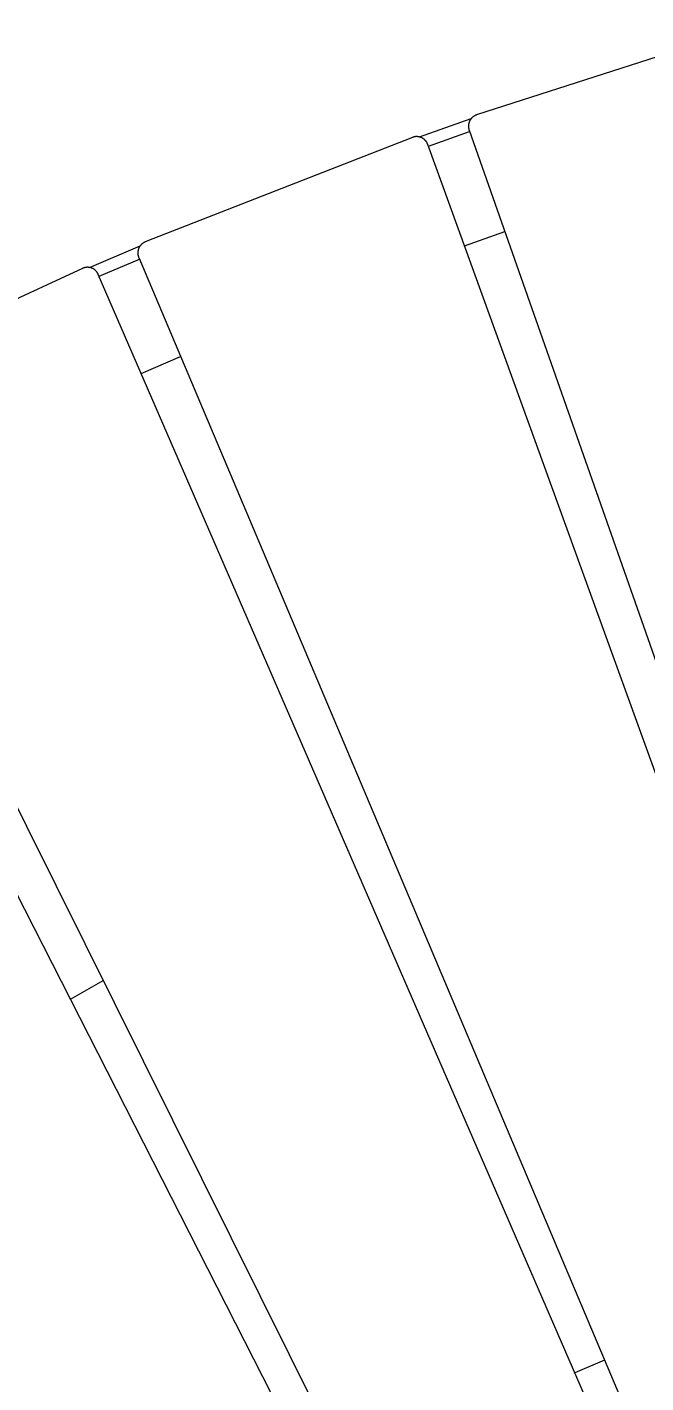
# Model space of a CAD drawing. Header units: millimetres. Extents: x -427 to 4679, y -324 to 2971.
# Drawn here: x 5.5 to 215.5, y 1084.9 to 1545.5 of the extents above; entities that cross this region are included whole.
import ezdxf

# ---------------------------------------------------------------- set-up
doc = ezdxf.new("R2010")
doc.units = ezdxf.units.MM
doc.layers.add('ZANO_R', color=7, linetype='Continuous', lineweight=0)
doc.layers.add('ZANO_W', color=1, linetype='Continuous', lineweight=0)
doc.styles.add('Arial', font='arial.ttf')
doc.styles.get("Standard").update_dxf_attribs({"font": 'ARIALUNI.TTF'})
doc.dimstyles.new('pl i ang', dxfattribs={"dimtxt": 50, "dimasz": 50, "dimexe": 1.25, "dimexo": 0.625, "dimgap": 10, "dimtad": 1, "dimtoh": 1, "dimtxsty": 'Standard', "dimcen": 2.5, "dimclrd": 1, "dimclre": 1, "dimclrt": 1, "dimadec": 0, "dimazin": 0, "dimtfac": 1, "dimtmove": 0, "dimatfit": 3, "dimfxl": 1, "dimarcsym": 1})

# ---------------------------------------------------------------- blocks, each defined once
blk = doc.blocks.new('*D499')
at = {"layer": 'ZANO_W', "color": 1, "lineweight": -2}
for p, q in [((4.59, 946.46), (82.72, 811.08)), ((1591.69, 946.11), (1513.51, 810.76))]:
    blk.add_line(p, q, dxfattribs=at)
blk.add_arc((797.84, -428.18), 1440.79, 61.57819, 118.39674, dxfattribs=at)
at = {"layer": 'ZANO_W', "color": 1}
for points in [[(109.39, 845.07), (115.89, 833.43), (77.72, 819.74)], [(1480.35, 833.13), (1486.85, 844.77), (1518.51, 819.42)]]:
    blk.add_solid(points, dxfattribs=at)
at = {"layer": 'ZANO_W', "color": 1, "insert": (798.16, 1043.29), "char_height": 40, "attachment_point": 5, "rotation": 359.9875, "style": 'Arial'}
blk.add_mtext('60%%d', dxfattribs=at)
blk = doc.blocks.new('*D503')
at = {"layer": 'ZANO_W', "color": 1, "lineweight": -2}
for p, q in [((-204.73, 1345.22), (-371.65, 1248.9)), ((-343, 1219.25), (-158.07, 898.78)), ((20.18, 955.46), (-146.74, 859.14))]:
    blk.add_line(p, q, dxfattribs=at)
at = {"layer": 'ZANO_W', "color": 1}
for points in [[(-337.22, 1222.58), (-348.77, 1215.92), (-362.99, 1253.89)], [(-163.84, 895.45), (-152.29, 902.11), (-138.08, 864.13)]]:
    blk.add_solid(points, dxfattribs=at)
at = {"layer": 'ZANO_W', "color": 1, "insert": (-224.18, 1074.22), "char_height": 40, "attachment_point": 5, "rotation": 299.9875, "style": 'Arial'}
blk.add_mtext('450', dxfattribs=at)

msp = doc.modelspace()

# ---------------------------------------------------------------- linework, layer by layer
at = {"layer": 'ZANO_R'}
for p, q in [((250.72, 1545.48), (158.05, 1515.66)), ((157.07, 1515.19), (156.95, 1515.11)), ((157.18, 1515.26), (157.07, 1515.19)), ((157.3, 1515.33), (157.18, 1515.26)), ((157.42, 1515.4), (157.3, 1515.33)), ((157.54, 1515.46), (157.42, 1515.4)), ((157.66, 1515.52), (157.54, 1515.46)), ((157.79, 1515.57), (157.66, 1515.52)), ((157.92, 1515.62), (157.79, 1515.57)), ((158.05, 1515.66), (157.92, 1515.62)), ((138.62, 1508.18), (156.2, 1514.42)), ((138.62, 1508.18), (156.2, 1514.42)), ((155.28, 1512.11), (155.27, 1511.97)), ((155.27, 1511.97), (155.27, 1511.84)), ((155.27, 1511.84), (155.28, 1511.7)), ((155.29, 1512.25), (155.28, 1512.11)), ((155.28, 1511.7), (155.28, 1511.56)), ((155.28, 1511.56), (155.3, 1511.43)), ((155.31, 1512.38), (155.29, 1512.25)), ((155.3, 1511.43), (155.31, 1511.29)), ((155.33, 1512.52), (155.31, 1512.38)), ((155.31, 1511.29), (155.33, 1511.16)), ((155.35, 1512.65), (155.33, 1512.52)), ((155.33, 1511.16), (155.36, 1511.02)), ((155.38, 1512.78), (155.35, 1512.65)), ((155.36, 1511.02), (155.39, 1510.89)), ((155.42, 1512.92), (155.38, 1512.78)), ((155.39, 1510.89), (155.43, 1510.76)), ((155.46, 1513.05), (155.42, 1512.92)), ((155.43, 1510.76), (155.47, 1510.63)), ((155.5, 1513.18), (155.46, 1513.05)), ((155.5, 1510.53), (155.47, 1510.63)), ((155.55, 1513.31), (155.5, 1513.18)), ((155.6, 1513.43), (155.55, 1513.31)), ((155.65, 1513.56), (155.6, 1513.43)), ((155.71, 1513.68), (155.65, 1513.56)), ((155.78, 1513.8), (155.71, 1513.68)), ((155.85, 1513.92), (155.78, 1513.8)), ((155.92, 1514.03), (155.85, 1513.92)), ((156, 1514.15), (155.92, 1514.03)), ((156.08, 1514.26), (156, 1514.15)), ((156.16, 1514.37), (156.08, 1514.26)), ((156.25, 1514.47), (156.16, 1514.37)), ((156.34, 1514.57), (156.25, 1514.47)), ((156.43, 1514.67), (156.34, 1514.57)), ((156.53, 1514.77), (156.43, 1514.67)), ((156.63, 1514.86), (156.53, 1514.77)), ((156.74, 1514.95), (156.63, 1514.86)), ((156.84, 1515.03), (156.74, 1514.95)), ((156.95, 1515.11), (156.84, 1515.03)), ((136.23, 1508.01), (45.58, 1472.51)), ((136.36, 1508.06), (136.23, 1508.01)), ((136.49, 1508.1), (136.36, 1508.06)), ((136.62, 1508.14), (136.49, 1508.1)), ((136.75, 1508.17), (136.62, 1508.14)), ((136.88, 1508.2), (136.75, 1508.17)), ((137.02, 1508.23), (136.88, 1508.2)), ((137.15, 1508.25), (137.02, 1508.23)), ((137.29, 1508.27), (137.15, 1508.25)), ((137.42, 1508.28), (137.29, 1508.27)), ((137.56, 1508.28), (137.42, 1508.28)), ((137.7, 1508.29), (137.56, 1508.28)), ((137.83, 1508.28), (137.7, 1508.29)), ((137.97, 1508.28), (137.83, 1508.28)), ((138.11, 1508.26), (137.97, 1508.28)), ((138.24, 1508.25), (138.11, 1508.26)), ((138.38, 1508.23), (138.24, 1508.25)), ((138.51, 1508.2), (138.38, 1508.23)), ((138.64, 1508.17), (138.51, 1508.2)), ((138.78, 1508.13), (138.64, 1508.17)), ((138.91, 1508.1), (138.78, 1508.13)), ((139.04, 1508.05), (138.91, 1508.1)), ((139.16, 1508), (139.04, 1508.05)), ((139.29, 1507.95), (139.16, 1508)), ((139.41, 1507.89), (139.29, 1507.95)), ((139.54, 1507.83), (139.41, 1507.89)), ((139.66, 1507.77), (139.54, 1507.83)), ((139.77, 1507.7), (139.66, 1507.77)), ((139.89, 1507.62), (139.77, 1507.7)), ((140, 1507.55), (139.89, 1507.62)), ((140.11, 1507.47), (140, 1507.55)), ((140.22, 1507.38), (140.11, 1507.47)), ((140.32, 1507.29), (140.22, 1507.38)), ((140.42, 1507.2), (140.32, 1507.29)), ((140.52, 1507.11), (140.42, 1507.2)), ((140.62, 1507.01), (140.52, 1507.11)), ((140.71, 1506.91), (140.62, 1507.01)), ((140.8, 1506.8), (140.71, 1506.91)), ((140.88, 1506.69), (140.8, 1506.8)), ((140.96, 1506.58), (140.88, 1506.69)), ((141.04, 1506.47), (140.96, 1506.58)), ((141.11, 1506.36), (141.04, 1506.47)), ((141.18, 1506.24), (141.11, 1506.36)), ((141.24, 1506.12), (141.18, 1506.24)), ((141.3, 1505.99), (141.24, 1506.12)), ((141.36, 1505.87), (141.3, 1505.99)), ((141.67, 1505.02), (155.68, 1510)), ((141.67, 1505.02), (155.68, 1510)), ((155.5, 1510.53), (301.91, 1093.32)), ((141.41, 1505.74), (141.36, 1505.87)), ((141.45, 1505.65), (141.41, 1505.74)), ((291.86, 1089.86), (141.45, 1505.65)), ((153.92, 1471.17), (167.6, 1476.03)), ((26.65, 1463.83), (43.82, 1471.16)), ((43.06, 1469.2), (43.05, 1469.06)), ((43.08, 1469.34), (43.06, 1469.2)), ((43.1, 1469.47), (43.08, 1469.34)), ((43.12, 1469.61), (43.1, 1469.47)), ((43.15, 1469.74), (43.12, 1469.61)), ((43.19, 1469.87), (43.15, 1469.74)), ((43.23, 1470), (43.19, 1469.87)), ((43.27, 1470.13), (43.23, 1470)), ((43.32, 1470.26), (43.27, 1470.13)), ((43.37, 1470.38), (43.32, 1470.26)), ((43.43, 1470.51), (43.37, 1470.38)), ((43.49, 1470.63), (43.43, 1470.51)), ((43.55, 1470.75), (43.49, 1470.63)), ((43.62, 1470.87), (43.55, 1470.75)), ((43.7, 1470.98), (43.62, 1470.87)), ((43.77, 1471.1), (43.7, 1470.98)), ((43.86, 1471.21), (43.77, 1471.1)), ((43.94, 1471.31), (43.86, 1471.21)), ((44.03, 1471.42), (43.94, 1471.31)), ((44.12, 1471.52), (44.03, 1471.42)), ((44.21, 1471.62), (44.12, 1471.52)), ((44.31, 1471.71), (44.21, 1471.62)), ((44.42, 1471.8), (44.31, 1471.71)), ((44.52, 1471.89), (44.42, 1471.8)), ((44.63, 1471.98), (44.52, 1471.89)), ((44.74, 1472.06), (44.63, 1471.98)), ((44.85, 1472.13), (44.74, 1472.06)), ((44.97, 1472.21), (44.85, 1472.13)), ((45.08, 1472.27), (44.97, 1472.21)), ((45.2, 1472.34), (45.08, 1472.27)), ((45.33, 1472.4), (45.2, 1472.34)), ((45.45, 1472.46), (45.33, 1472.4)), ((45.58, 1472.51), (45.45, 1472.46)), ((29.89, 1460.88), (43.57, 1466.71)), ((43.05, 1469.06), (43.04, 1468.93)), ((43.04, 1468.93), (43.04, 1468.79)), ((43.04, 1468.79), (43.04, 1468.66)), ((43.04, 1468.66), (43.05, 1468.52)), ((43.05, 1468.52), (43.06, 1468.38)), ((43.06, 1468.38), (43.07, 1468.25)), ((43.07, 1468.25), (43.09, 1468.11)), ((43.09, 1468.11), (43.12, 1467.98)), ((43.12, 1467.98), (43.15, 1467.84)), ((43.15, 1467.84), (43.18, 1467.71)), ((43.18, 1467.71), (43.22, 1467.58)), ((43.22, 1467.58), (43.26, 1467.45)), ((43.26, 1467.45), (43.31, 1467.32)), ((43.35, 1467.23), (43.31, 1467.32)), ((43.35, 1467.23), (215.31, 1059.89)), ((24.27, 1463.52), (-64, 1422.47)), ((24.4, 1463.58), (24.27, 1463.52)), ((24.53, 1463.63), (24.4, 1463.58)), ((24.65, 1463.67), (24.53, 1463.63)), ((24.78, 1463.72), (24.65, 1463.67)), ((24.92, 1463.75), (24.78, 1463.72)), ((25.05, 1463.79), (24.92, 1463.75)), ((25.18, 1463.82), (25.05, 1463.79)), ((25.32, 1463.84), (25.18, 1463.82)), ((25.45, 1463.86), (25.32, 1463.84)), ((25.59, 1463.88), (25.45, 1463.86)), ((25.72, 1463.89), (25.59, 1463.88)), ((25.86, 1463.89), (25.72, 1463.89)), ((26, 1463.89), (25.86, 1463.89)), ((26.13, 1463.89), (26, 1463.89)), ((26.27, 1463.88), (26.13, 1463.89)), ((26.41, 1463.87), (26.27, 1463.88)), ((26.54, 1463.85), (26.41, 1463.87)), ((26.68, 1463.83), (26.54, 1463.85)), ((26.81, 1463.8), (26.68, 1463.83)), ((26.94, 1463.77), (26.81, 1463.8)), ((27.07, 1463.73), (26.94, 1463.77)), ((27.2, 1463.69), (27.07, 1463.73)), ((27.33, 1463.65), (27.2, 1463.69)), ((27.46, 1463.6), (27.33, 1463.65)), ((27.59, 1463.55), (27.46, 1463.6)), ((27.71, 1463.49), (27.59, 1463.55)), ((27.83, 1463.43), (27.71, 1463.49)), ((27.95, 1463.36), (27.83, 1463.43)), ((28.07, 1463.29), (27.95, 1463.36)), ((28.18, 1463.22), (28.07, 1463.29)), ((28.3, 1463.14), (28.18, 1463.22)), ((28.41, 1463.06), (28.3, 1463.14)), ((28.51, 1462.97), (28.41, 1463.06)), ((28.62, 1462.88), (28.51, 1462.97)), ((28.72, 1462.79), (28.62, 1462.88)), ((28.81, 1462.7), (28.72, 1462.79)), ((28.91, 1462.6), (28.81, 1462.7)), ((29, 1462.5), (28.91, 1462.6)), ((29.09, 1462.39), (29, 1462.5)), ((29.17, 1462.28), (29.09, 1462.39)), ((29.25, 1462.17), (29.17, 1462.28)), ((29.33, 1462.06), (29.25, 1462.17)), ((29.4, 1461.94), (29.33, 1462.06)), ((29.47, 1461.82), (29.4, 1461.94)), ((29.53, 1461.7), (29.47, 1461.82)), ((29.59, 1461.58), (29.53, 1461.7)), ((29.63, 1461.48), (29.59, 1461.58)), ((205.5, 1055.81), (29.63, 1461.48)), ((44.21, 1427.85), (57.57, 1433.55)), ((-65.9, 1417.06), (130.96, 1021.15)), ((121.41, 1016.48), (-79.24, 1410.48)), ((20.19, 1215.24), (31.27, 1221.63)), ((201.47, 1092.67), (191.38, 1088.37))]:
    msp.add_line(p, q, dxfattribs=at)

# ---------------------------------------------------------------- dimensions: what is measured, and where the dimension line sits
at = {"layer": 'ZANO_W'}
dim = msp.add_aligned_dim(p1=(-196.07, 1350.22), p2=(28.84, 960.46), distance=-192.72, dimstyle='pl i ang', override={"dimtxt": 40, "dimasz": 40, "dimexe": 10, "dimexo": 10, "dimtoh": 0, "dimdec": 0, "dimtxsty": 'Arial', "dimtdec": 0, "dimtmove": 1}, dxfattribs=at)
dim.commit()
dim.dimension.update_dxf_attribs({"geometry": '*D503', "text_midpoint": (-224.18, 1074.22)})
dim = msp.add_angular_dim_2l(base=(1048.34, 990.67), line1=((1596.69, 954.77), (1811.78, 1327.12)), line2=((-215.33, 1327.56), (-0.41, 955.12)), dimstyle='pl i ang', override={"dimtxt": 40, "dimasz": 40, "dimexe": 10, "dimexo": 10, "dimtoh": 0, "dimdec": 0, "dimtxsty": 'Arial', "dimtdec": 0, "dimtmove": 1}, dxfattribs=at)
dim.commit()
dim.dimension.update_dxf_attribs({"geometry": '*D499', "text_midpoint": (798.16, 1043.29)})

doc.saveas('drawing.dxf')
